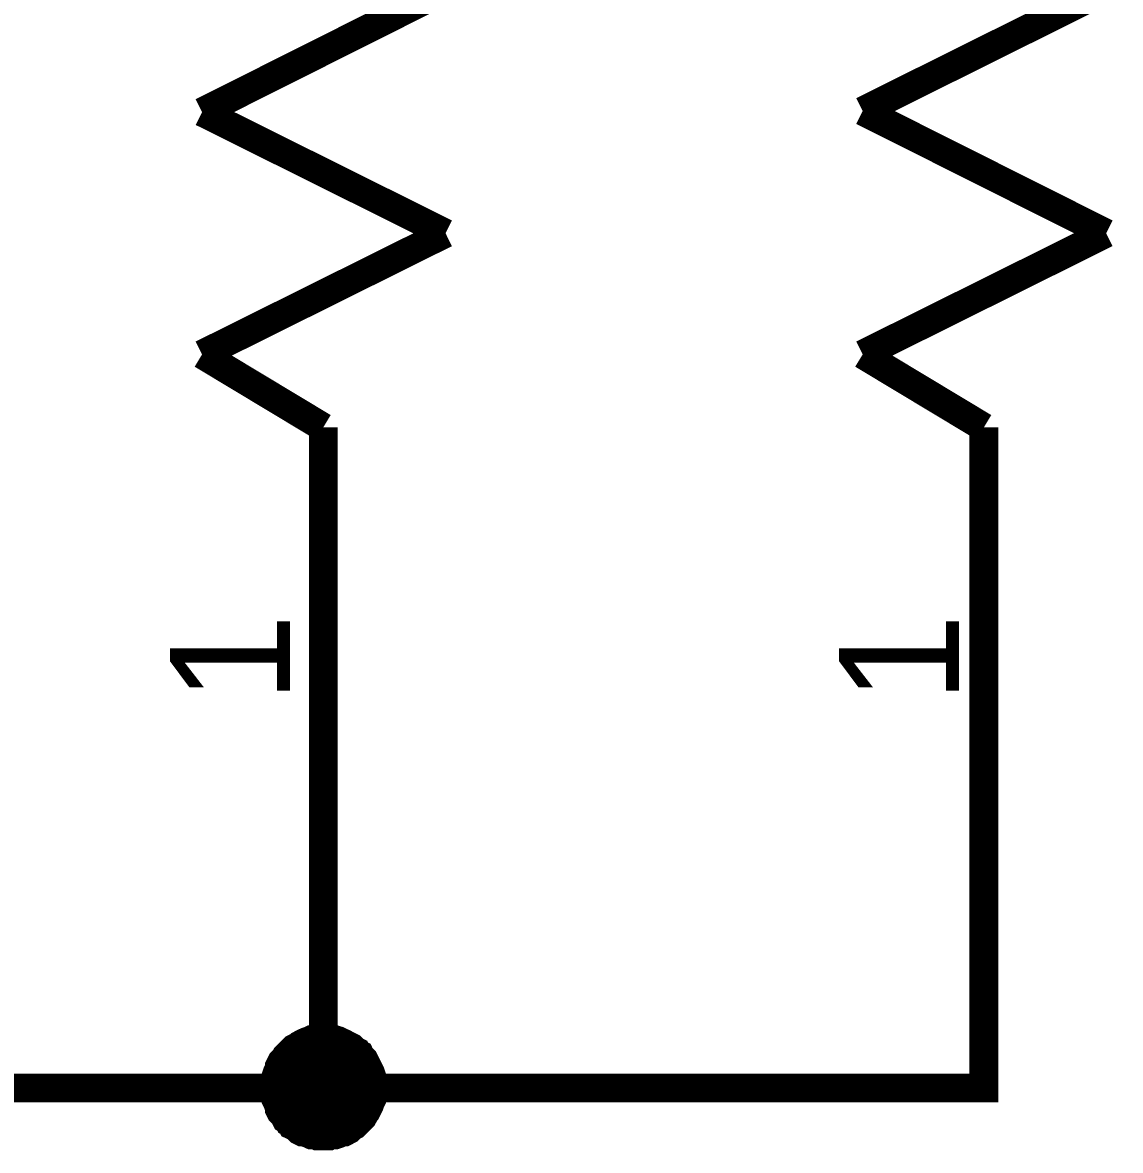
# Model space of a CAD drawing. Header units: millimetres. Extents: x 0 to 800, y 0 to 567.
# Drawn here: x 336.42 to 347.89, y 272.35 to 284.13 of the extents above; entities that cross this region are included whole.
import ezdxf

# ---------------------------------------------------------------- set-up
doc = ezdxf.new("R2010")
doc.units = ezdxf.units.MM
doc.layers.add('Sheet', color=255, linetype='Continuous')

msp = doc.modelspace()

# ---------------------------------------------------------------- linework, layer by layer
at = {"layer": 'Sheet'}
for points, const_width in [([(338.295, 283.199), (340.838, 284.476)], 0.3), ([(345.194, 283.21), (347.737, 284.476)], 0.3), ([(340.838, 281.933), (338.295, 283.199)], 0.3), ([(347.737, 281.933), (345.194, 283.21)], 0.3), ([(339.561, 274.822), (339.561, 273.007), (335.495, 273.007), (335.495, 282.404)], 0.3), ([(338.295, 280.668), (340.838, 281.933)], 0.3), ([(345.194, 280.668), (347.737, 281.933)], 0.3), ([(339.561, 279.906), (338.295, 280.668)], 0.3), ([(346.46, 279.906), (345.194, 280.668)], 0.3), ([(339.561, 279.906), (339.561, 274.822)], 0.3), ([(339.561, 279.906), (339.561, 279.145)], 0.3), ([(346.46, 279.906), (346.46, 274.822)], 0.3), ([(346.46, 279.906), (346.46, 279.145)], 0.3), ([(346.46, 274.822), (346.46, 273.007), (339.561, 273.007)], 0.3), ([(339.057, 273.007), (339.057, 273.03), (339.057, 273.063), (339.068, 273.086), (339.068, 273.108), (339.068, 273.131), (339.079, 273.164), (339.091, 273.187), (339.102, 273.209), (339.102, 273.231), (339.113, 273.254), (339.124, 273.276), (339.147, 273.299), (339.158, 273.31), (339.169, 273.332), (339.191, 273.355), (339.203, 273.366), (339.225, 273.388), (339.236, 273.399), (339.259, 273.422), (339.281, 273.433), (339.303, 273.444), (339.315, 273.455), (339.337, 273.467), (339.359, 273.478), (339.382, 273.489), (339.415, 273.5), (339.438, 273.511), (339.46, 273.511), (339.483, 273.511), (339.505, 273.523), (339.539, 273.523), (339.561, 273.523)], 0.3), ([(339.057, 273.007), (339.057, 273.03), (339.057, 273.063), (339.068, 273.086), (339.068, 273.108), (339.068, 273.131), (339.079, 273.164), (339.091, 273.187), (339.102, 273.209), (339.102, 273.231), (339.113, 273.254), (339.124, 273.276), (339.147, 273.299), (339.158, 273.31), (339.169, 273.332), (339.191, 273.355), (339.203, 273.366), (339.225, 273.388), (339.236, 273.399), (339.259, 273.422), (339.281, 273.433), (339.303, 273.444), (339.315, 273.455), (339.337, 273.467), (339.359, 273.478), (339.382, 273.489), (339.415, 273.5), (339.438, 273.511), (339.46, 273.511), (339.483, 273.511), (339.505, 273.523), (339.539, 273.523), (339.561, 273.523)], 0.3), ([(339.057, 273.007), (339.057, 273.03), (339.057, 273.063), (339.068, 273.086), (339.068, 273.108), (339.068, 273.131), (339.079, 273.164), (339.091, 273.187), (339.102, 273.209), (339.102, 273.231), (339.113, 273.254), (339.124, 273.276), (339.147, 273.299), (339.158, 273.31), (339.169, 273.332), (339.191, 273.355), (339.203, 273.366), (339.225, 273.388), (339.236, 273.399), (339.259, 273.422), (339.281, 273.433), (339.303, 273.444), (339.315, 273.455), (339.337, 273.467), (339.359, 273.478), (339.382, 273.489), (339.415, 273.5), (339.438, 273.511), (339.46, 273.511), (339.483, 273.511), (339.505, 273.523), (339.539, 273.523), (339.561, 273.523)], 0.3), ([(339.057, 273.007), (339.057, 273.03), (339.057, 273.063), (339.068, 273.086), (339.068, 273.108), (339.068, 273.131), (339.079, 273.164), (339.091, 273.187), (339.102, 273.209), (339.102, 273.231), (339.113, 273.254), (339.124, 273.276), (339.147, 273.299), (339.158, 273.31), (339.169, 273.332), (339.191, 273.355), (339.203, 273.366), (339.225, 273.388), (339.236, 273.399), (339.259, 273.422), (339.281, 273.433), (339.303, 273.444), (339.315, 273.455), (339.337, 273.467), (339.359, 273.478), (339.382, 273.489), (339.415, 273.5), (339.438, 273.511), (339.46, 273.511), (339.483, 273.511), (339.505, 273.523), (339.539, 273.523), (339.561, 273.523)], 0.3), ([(339.561, 273.523), (339.561, 273.523)], 0.3), ([(339.561, 273.523), (339.583, 273.523), (339.617, 273.523), (339.639, 273.511), (339.662, 273.511), (339.684, 273.511), (339.718, 273.5), (339.74, 273.489), (339.763, 273.478), (339.785, 273.467), (339.807, 273.455), (339.83, 273.444), (339.852, 273.433), (339.863, 273.422), (339.886, 273.399), (339.908, 273.388), (339.919, 273.366), (339.942, 273.355), (339.953, 273.332), (339.975, 273.31), (339.987, 273.299), (339.998, 273.276), (340.009, 273.254), (340.02, 273.231), (340.031, 273.209), (340.043, 273.187), (340.054, 273.164), (340.065, 273.131), (340.065, 273.108), (340.065, 273.086), (340.076, 273.063), (340.076, 273.03), (340.076, 273.007)], 0.3), ([(339.561, 273.523), (339.561, 273.523)], 0.3), ([(339.561, 273.523), (339.583, 273.523), (339.617, 273.523), (339.639, 273.511), (339.662, 273.511), (339.684, 273.511), (339.718, 273.5), (339.74, 273.489), (339.763, 273.478), (339.785, 273.467), (339.807, 273.455), (339.83, 273.444), (339.852, 273.433), (339.863, 273.422), (339.886, 273.399), (339.908, 273.388), (339.919, 273.366), (339.942, 273.355), (339.953, 273.332), (339.975, 273.31), (339.987, 273.299), (339.998, 273.276), (340.009, 273.254), (340.02, 273.231), (340.031, 273.209), (340.043, 273.187), (340.054, 273.164), (340.065, 273.131), (340.065, 273.108), (340.065, 273.086), (340.076, 273.063), (340.076, 273.03), (340.076, 273.007)], 0.3), ([(339.561, 273.523), (339.561, 273.523)], 0.3), ([(339.561, 273.523), (339.583, 273.523), (339.617, 273.523), (339.639, 273.511), (339.662, 273.511), (339.684, 273.511), (339.718, 273.5), (339.74, 273.489), (339.763, 273.478), (339.785, 273.467), (339.807, 273.455), (339.83, 273.444), (339.852, 273.433), (339.863, 273.422), (339.886, 273.399), (339.908, 273.388), (339.919, 273.366), (339.942, 273.355), (339.953, 273.332), (339.975, 273.31), (339.987, 273.299), (339.998, 273.276), (340.009, 273.254), (340.02, 273.231), (340.031, 273.209), (340.043, 273.187), (340.054, 273.164), (340.065, 273.131), (340.065, 273.108), (340.065, 273.086), (340.076, 273.063), (340.076, 273.03), (340.076, 273.007)], 0.3), ([(339.561, 273.523), (339.561, 273.523)], 0.3), ([(339.561, 273.523), (339.583, 273.523), (339.617, 273.523), (339.639, 273.511), (339.662, 273.511), (339.684, 273.511), (339.718, 273.5), (339.74, 273.489), (339.763, 273.478), (339.785, 273.467), (339.807, 273.455), (339.83, 273.444), (339.852, 273.433), (339.863, 273.422), (339.886, 273.399), (339.908, 273.388), (339.919, 273.366), (339.942, 273.355), (339.953, 273.332), (339.975, 273.31), (339.987, 273.299), (339.998, 273.276), (340.009, 273.254), (340.02, 273.231), (340.031, 273.209), (340.043, 273.187), (340.054, 273.164), (340.065, 273.131), (340.065, 273.108), (340.065, 273.086), (340.076, 273.063), (340.076, 273.03), (340.076, 273.007)], 0.3), ([(339.057, 273.007), (339.057, 273.03), (339.057, 273.063), (339.068, 273.086), (339.068, 273.108), (339.068, 273.131), (339.079, 273.164), (339.091, 273.187), (339.102, 273.209), (339.102, 273.231), (339.113, 273.254), (339.124, 273.276), (339.147, 273.299), (339.158, 273.31), (339.169, 273.332), (339.191, 273.355), (339.203, 273.366), (339.225, 273.388), (339.236, 273.399), (339.259, 273.422), (339.281, 273.433), (339.303, 273.444), (339.315, 273.455), (339.337, 273.467), (339.359, 273.478), (339.382, 273.489), (339.415, 273.5), (339.438, 273.511), (339.46, 273.511), (339.483, 273.511), (339.505, 273.523), (339.539, 273.523), (339.561, 273.523)], 0.0991), ([(339.057, 273.007), (339.057, 273.03), (339.057, 273.063), (339.068, 273.086), (339.068, 273.108), (339.068, 273.131), (339.079, 273.164), (339.091, 273.187), (339.102, 273.209), (339.102, 273.231), (339.113, 273.254), (339.124, 273.276), (339.147, 273.299), (339.158, 273.31), (339.169, 273.332), (339.191, 273.355), (339.203, 273.366), (339.225, 273.388), (339.236, 273.399), (339.259, 273.422), (339.281, 273.433), (339.303, 273.444), (339.315, 273.455), (339.337, 273.467), (339.359, 273.478), (339.382, 273.489), (339.415, 273.5), (339.438, 273.511), (339.46, 273.511), (339.483, 273.511), (339.505, 273.523), (339.539, 273.523), (339.561, 273.523)], 0.0991), ([(339.057, 273.007), (339.057, 273.03), (339.057, 273.063), (339.068, 273.086), (339.068, 273.108), (339.068, 273.131), (339.079, 273.164), (339.091, 273.187), (339.102, 273.209), (339.102, 273.231), (339.113, 273.254), (339.124, 273.276), (339.147, 273.299), (339.158, 273.31), (339.169, 273.332), (339.191, 273.355), (339.203, 273.366), (339.225, 273.388), (339.236, 273.399), (339.259, 273.422), (339.281, 273.433), (339.303, 273.444), (339.315, 273.455), (339.337, 273.467), (339.359, 273.478), (339.382, 273.489), (339.415, 273.5), (339.438, 273.511), (339.46, 273.511), (339.483, 273.511), (339.505, 273.523), (339.539, 273.523), (339.561, 273.523)], 0.0991), ([(339.057, 273.007), (339.057, 273.03), (339.057, 273.063), (339.068, 273.086), (339.068, 273.108), (339.068, 273.131), (339.079, 273.164), (339.091, 273.187), (339.102, 273.209), (339.102, 273.231), (339.113, 273.254), (339.124, 273.276), (339.147, 273.299), (339.158, 273.31), (339.169, 273.332), (339.191, 273.355), (339.203, 273.366), (339.225, 273.388), (339.236, 273.399), (339.259, 273.422), (339.281, 273.433), (339.303, 273.444), (339.315, 273.455), (339.337, 273.467), (339.359, 273.478), (339.382, 273.489), (339.415, 273.5), (339.438, 273.511), (339.46, 273.511), (339.483, 273.511), (339.505, 273.523), (339.539, 273.523), (339.561, 273.523)], 0.0991), ([(339.561, 273.523), (339.561, 273.523)], 0.0991), ([(339.561, 273.523), (339.583, 273.523), (339.617, 273.523), (339.639, 273.511), (339.662, 273.511), (339.684, 273.511), (339.718, 273.5), (339.74, 273.489), (339.763, 273.478), (339.785, 273.467), (339.807, 273.455), (339.83, 273.444), (339.852, 273.433), (339.863, 273.422), (339.886, 273.399), (339.908, 273.388), (339.919, 273.366), (339.942, 273.355), (339.953, 273.332), (339.975, 273.31), (339.987, 273.299), (339.998, 273.276), (340.009, 273.254), (340.02, 273.231), (340.031, 273.209), (340.043, 273.187), (340.054, 273.164), (340.065, 273.131), (340.065, 273.108), (340.065, 273.086), (340.076, 273.063), (340.076, 273.03), (340.076, 273.007)], 0.0991), ([(339.561, 273.523), (339.561, 273.523)], 0.0991), ([(339.561, 273.523), (339.583, 273.523), (339.617, 273.523), (339.639, 273.511), (339.662, 273.511), (339.684, 273.511), (339.718, 273.5), (339.74, 273.489), (339.763, 273.478), (339.785, 273.467), (339.807, 273.455), (339.83, 273.444), (339.852, 273.433), (339.863, 273.422), (339.886, 273.399), (339.908, 273.388), (339.919, 273.366), (339.942, 273.355), (339.953, 273.332), (339.975, 273.31), (339.987, 273.299), (339.998, 273.276), (340.009, 273.254), (340.02, 273.231), (340.031, 273.209), (340.043, 273.187), (340.054, 273.164), (340.065, 273.131), (340.065, 273.108), (340.065, 273.086), (340.076, 273.063), (340.076, 273.03), (340.076, 273.007)], 0.0991), ([(339.561, 273.523), (339.561, 273.523)], 0.0991), ([(339.561, 273.523), (339.583, 273.523), (339.617, 273.523), (339.639, 273.511), (339.662, 273.511), (339.684, 273.511), (339.718, 273.5), (339.74, 273.489), (339.763, 273.478), (339.785, 273.467), (339.807, 273.455), (339.83, 273.444), (339.852, 273.433), (339.863, 273.422), (339.886, 273.399), (339.908, 273.388), (339.919, 273.366), (339.942, 273.355), (339.953, 273.332), (339.975, 273.31), (339.987, 273.299), (339.998, 273.276), (340.009, 273.254), (340.02, 273.231), (340.031, 273.209), (340.043, 273.187), (340.054, 273.164), (340.065, 273.131), (340.065, 273.108), (340.065, 273.086), (340.076, 273.063), (340.076, 273.03), (340.076, 273.007)], 0.0991), ([(339.561, 273.523), (339.561, 273.523)], 0.0991), ([(339.561, 273.523), (339.583, 273.523), (339.617, 273.523), (339.639, 273.511), (339.662, 273.511), (339.684, 273.511), (339.718, 273.5), (339.74, 273.489), (339.763, 273.478), (339.785, 273.467), (339.807, 273.455), (339.83, 273.444), (339.852, 273.433), (339.863, 273.422), (339.886, 273.399), (339.908, 273.388), (339.919, 273.366), (339.942, 273.355), (339.953, 273.332), (339.975, 273.31), (339.987, 273.299), (339.998, 273.276), (340.009, 273.254), (340.02, 273.231), (340.031, 273.209), (340.043, 273.187), (340.054, 273.164), (340.065, 273.131), (340.065, 273.108), (340.065, 273.086), (340.076, 273.063), (340.076, 273.03), (340.076, 273.007)], 0.0991), ([(339.561, 272.503), (339.539, 272.503), (339.505, 272.503), (339.483, 272.515), (339.46, 272.515), (339.438, 272.515), (339.415, 272.526), (339.382, 272.537), (339.359, 272.548), (339.337, 272.548), (339.315, 272.559), (339.303, 272.571), (339.281, 272.593), (339.259, 272.604), (339.236, 272.615), (339.225, 272.638), (339.203, 272.649), (339.191, 272.671), (339.169, 272.683), (339.158, 272.705), (339.147, 272.727), (339.124, 272.75), (339.113, 272.761), (339.102, 272.783), (339.102, 272.806), (339.091, 272.828), (339.079, 272.862), (339.068, 272.884), (339.068, 272.907), (339.068, 272.929), (339.057, 272.951), (339.057, 272.985), (339.057, 273.007)], 0.3), ([(339.057, 273.007), (339.057, 273.007)], 0.3), ([(339.561, 272.503), (339.539, 272.503), (339.505, 272.503), (339.483, 272.515), (339.46, 272.515), (339.438, 272.515), (339.415, 272.526), (339.382, 272.537), (339.359, 272.548), (339.337, 272.548), (339.315, 272.559), (339.303, 272.571), (339.281, 272.593), (339.259, 272.604), (339.236, 272.615), (339.225, 272.638), (339.203, 272.649), (339.191, 272.671), (339.169, 272.683), (339.158, 272.705), (339.147, 272.727), (339.124, 272.75), (339.113, 272.761), (339.102, 272.783), (339.102, 272.806), (339.091, 272.828), (339.079, 272.862), (339.068, 272.884), (339.068, 272.907), (339.068, 272.929), (339.057, 272.951), (339.057, 272.985), (339.057, 273.007)], 0.3), ([(339.057, 273.007), (339.057, 273.007)], 0.3), ([(339.561, 272.503), (339.539, 272.503), (339.505, 272.503), (339.483, 272.515), (339.46, 272.515), (339.438, 272.515), (339.415, 272.526), (339.382, 272.537), (339.359, 272.548), (339.337, 272.548), (339.315, 272.559), (339.303, 272.571), (339.281, 272.593), (339.259, 272.604), (339.236, 272.615), (339.225, 272.638), (339.203, 272.649), (339.191, 272.671), (339.169, 272.683), (339.158, 272.705), (339.147, 272.727), (339.124, 272.75), (339.113, 272.761), (339.102, 272.783), (339.102, 272.806), (339.091, 272.828), (339.079, 272.862), (339.068, 272.884), (339.068, 272.907), (339.068, 272.929), (339.057, 272.951), (339.057, 272.985), (339.057, 273.007)], 0.3), ([(339.057, 273.007), (339.057, 273.007)], 0.3), ([(339.561, 272.503), (339.539, 272.503), (339.505, 272.503), (339.483, 272.515), (339.46, 272.515), (339.438, 272.515), (339.415, 272.526), (339.382, 272.537), (339.359, 272.548), (339.337, 272.548), (339.315, 272.559), (339.303, 272.571), (339.281, 272.593), (339.259, 272.604), (339.236, 272.615), (339.225, 272.638), (339.203, 272.649), (339.191, 272.671), (339.169, 272.683), (339.158, 272.705), (339.147, 272.727), (339.124, 272.75), (339.113, 272.761), (339.102, 272.783), (339.102, 272.806), (339.091, 272.828), (339.079, 272.862), (339.068, 272.884), (339.068, 272.907), (339.068, 272.929), (339.057, 272.951), (339.057, 272.985), (339.057, 273.007)], 0.3), ([(339.057, 273.007), (339.057, 273.007)], 0.3), ([(340.076, 273.007), (340.076, 272.985), (340.076, 272.951), (340.065, 272.929), (340.065, 272.907), (340.065, 272.884), (340.054, 272.862), (340.043, 272.828), (340.031, 272.806), (340.02, 272.783), (340.009, 272.761), (339.998, 272.75), (339.987, 272.727), (339.975, 272.705), (339.953, 272.683), (339.942, 272.671), (339.919, 272.649), (339.908, 272.638), (339.886, 272.615), (339.863, 272.604), (339.852, 272.593), (339.83, 272.571), (339.807, 272.559), (339.785, 272.548), (339.763, 272.548), (339.74, 272.537), (339.718, 272.526), (339.684, 272.515), (339.662, 272.515), (339.639, 272.515), (339.617, 272.503), (339.583, 272.503), (339.561, 272.503)], 0.3), ([(340.076, 273.007), (340.076, 272.985), (340.076, 272.951), (340.065, 272.929), (340.065, 272.907), (340.065, 272.884), (340.054, 272.862), (340.043, 272.828), (340.031, 272.806), (340.02, 272.783), (340.009, 272.761), (339.998, 272.75), (339.987, 272.727), (339.975, 272.705), (339.953, 272.683), (339.942, 272.671), (339.919, 272.649), (339.908, 272.638), (339.886, 272.615), (339.863, 272.604), (339.852, 272.593), (339.83, 272.571), (339.807, 272.559), (339.785, 272.548), (339.763, 272.548), (339.74, 272.537), (339.718, 272.526), (339.684, 272.515), (339.662, 272.515), (339.639, 272.515), (339.617, 272.503), (339.583, 272.503), (339.561, 272.503)], 0.3), ([(340.076, 273.007), (340.076, 272.985), (340.076, 272.951), (340.065, 272.929), (340.065, 272.907), (340.065, 272.884), (340.054, 272.862), (340.043, 272.828), (340.031, 272.806), (340.02, 272.783), (340.009, 272.761), (339.998, 272.75), (339.987, 272.727), (339.975, 272.705), (339.953, 272.683), (339.942, 272.671), (339.919, 272.649), (339.908, 272.638), (339.886, 272.615), (339.863, 272.604), (339.852, 272.593), (339.83, 272.571), (339.807, 272.559), (339.785, 272.548), (339.763, 272.548), (339.74, 272.537), (339.718, 272.526), (339.684, 272.515), (339.662, 272.515), (339.639, 272.515), (339.617, 272.503), (339.583, 272.503), (339.561, 272.503)], 0.3), ([(340.076, 273.007), (340.076, 272.985), (340.076, 272.951), (340.065, 272.929), (340.065, 272.907), (340.065, 272.884), (340.054, 272.862), (340.043, 272.828), (340.031, 272.806), (340.02, 272.783), (340.009, 272.761), (339.998, 272.75), (339.987, 272.727), (339.975, 272.705), (339.953, 272.683), (339.942, 272.671), (339.919, 272.649), (339.908, 272.638), (339.886, 272.615), (339.863, 272.604), (339.852, 272.593), (339.83, 272.571), (339.807, 272.559), (339.785, 272.548), (339.763, 272.548), (339.74, 272.537), (339.718, 272.526), (339.684, 272.515), (339.662, 272.515), (339.639, 272.515), (339.617, 272.503), (339.583, 272.503), (339.561, 272.503)], 0.3), ([(340.076, 273.007), (340.076, 273.007), (340.076, 273.007), (340.076, 273.007), (340.076, 273.007), (340.076, 273.007), (340.076, 273.007), (340.076, 273.007), (340.076, 273.007), (340.076, 273.007), (340.076, 273.007), (340.076, 273.007), (340.076, 273.007), (340.076, 273.007), (340.076, 273.007), (340.076, 273.007), (340.076, 273.007), (340.076, 273.007), (340.076, 273.007), (340.076, 273.007), (340.076, 273.007), (340.076, 273.007), (340.076, 273.007), (340.076, 273.007), (340.076, 273.007), (340.076, 273.007), (340.076, 273.007), (340.076, 273.007), (340.076, 273.007), (340.076, 273.007), (340.076, 273.007), (340.076, 273.007), (340.076, 273.007)], 0.3), ([(340.076, 273.007), (340.076, 273.007)], 0.3), ([(340.076, 273.007), (340.076, 273.007), (340.076, 273.007), (340.076, 273.007), (340.076, 273.007), (340.076, 273.007), (340.076, 273.007), (340.076, 273.007), (340.076, 273.007), (340.076, 273.007), (340.076, 273.007), (340.076, 273.007), (340.076, 273.007), (340.076, 273.007), (340.076, 273.007), (340.076, 273.007), (340.076, 273.007), (340.076, 273.007), (340.076, 273.007), (340.076, 273.007), (340.076, 273.007), (340.076, 273.007), (340.076, 273.007), (340.076, 273.007), (340.076, 273.007), (340.076, 273.007), (340.076, 273.007), (340.076, 273.007), (340.076, 273.007), (340.076, 273.007), (340.076, 273.007), (340.076, 273.007), (340.076, 273.007)], 0.3), ([(340.076, 273.007), (340.076, 273.007)], 0.3), ([(340.076, 273.007), (340.076, 273.007), (340.076, 273.007), (340.076, 273.007), (340.076, 273.007), (340.076, 273.007), (340.076, 273.007), (340.076, 273.007), (340.076, 273.007), (340.076, 273.007), (340.076, 273.007), (340.076, 273.007), (340.076, 273.007), (340.076, 273.007), (340.076, 273.007), (340.076, 273.007), (340.076, 273.007), (340.076, 273.007), (340.076, 273.007), (340.076, 273.007), (340.076, 273.007), (340.076, 273.007), (340.076, 273.007), (340.076, 273.007), (340.076, 273.007), (340.076, 273.007), (340.076, 273.007), (340.076, 273.007), (340.076, 273.007), (340.076, 273.007), (340.076, 273.007), (340.076, 273.007), (340.076, 273.007)], 0.3), ([(340.076, 273.007), (340.076, 273.007)], 0.3), ([(340.076, 273.007), (340.076, 273.007), (340.076, 273.007), (340.076, 273.007), (340.076, 273.007), (340.076, 273.007), (340.076, 273.007), (340.076, 273.007), (340.076, 273.007), (340.076, 273.007), (340.076, 273.007), (340.076, 273.007), (340.076, 273.007), (340.076, 273.007), (340.076, 273.007), (340.076, 273.007), (340.076, 273.007), (340.076, 273.007), (340.076, 273.007), (340.076, 273.007), (340.076, 273.007), (340.076, 273.007), (340.076, 273.007), (340.076, 273.007), (340.076, 273.007), (340.076, 273.007), (340.076, 273.007), (340.076, 273.007), (340.076, 273.007), (340.076, 273.007), (340.076, 273.007), (340.076, 273.007), (340.076, 273.007)], 0.3), ([(340.076, 273.007), (340.076, 273.007)], 0.3), ([(339.561, 272.503), (339.539, 272.503), (339.505, 272.503), (339.483, 272.515), (339.46, 272.515), (339.438, 272.515), (339.415, 272.526), (339.382, 272.537), (339.359, 272.548), (339.337, 272.548), (339.315, 272.559), (339.303, 272.571), (339.281, 272.593), (339.259, 272.604), (339.236, 272.615), (339.225, 272.638), (339.203, 272.649), (339.191, 272.671), (339.169, 272.683), (339.158, 272.705), (339.147, 272.727), (339.124, 272.75), (339.113, 272.761), (339.102, 272.783), (339.102, 272.806), (339.091, 272.828), (339.079, 272.862), (339.068, 272.884), (339.068, 272.907), (339.068, 272.929), (339.057, 272.951), (339.057, 272.985), (339.057, 273.007)], 0.0991), ([(339.057, 273.007), (339.057, 273.007)], 0.0991), ([(339.561, 272.503), (339.539, 272.503), (339.505, 272.503), (339.483, 272.515), (339.46, 272.515), (339.438, 272.515), (339.415, 272.526), (339.382, 272.537), (339.359, 272.548), (339.337, 272.548), (339.315, 272.559), (339.303, 272.571), (339.281, 272.593), (339.259, 272.604), (339.236, 272.615), (339.225, 272.638), (339.203, 272.649), (339.191, 272.671), (339.169, 272.683), (339.158, 272.705), (339.147, 272.727), (339.124, 272.75), (339.113, 272.761), (339.102, 272.783), (339.102, 272.806), (339.091, 272.828), (339.079, 272.862), (339.068, 272.884), (339.068, 272.907), (339.068, 272.929), (339.057, 272.951), (339.057, 272.985), (339.057, 273.007)], 0.0991), ([(339.057, 273.007), (339.057, 273.007)], 0.0991), ([(339.561, 272.503), (339.539, 272.503), (339.505, 272.503), (339.483, 272.515), (339.46, 272.515), (339.438, 272.515), (339.415, 272.526), (339.382, 272.537), (339.359, 272.548), (339.337, 272.548), (339.315, 272.559), (339.303, 272.571), (339.281, 272.593), (339.259, 272.604), (339.236, 272.615), (339.225, 272.638), (339.203, 272.649), (339.191, 272.671), (339.169, 272.683), (339.158, 272.705), (339.147, 272.727), (339.124, 272.75), (339.113, 272.761), (339.102, 272.783), (339.102, 272.806), (339.091, 272.828), (339.079, 272.862), (339.068, 272.884), (339.068, 272.907), (339.068, 272.929), (339.057, 272.951), (339.057, 272.985), (339.057, 273.007)], 0.0991), ([(339.057, 273.007), (339.057, 273.007)], 0.0991), ([(339.561, 272.503), (339.539, 272.503), (339.505, 272.503), (339.483, 272.515), (339.46, 272.515), (339.438, 272.515), (339.415, 272.526), (339.382, 272.537), (339.359, 272.548), (339.337, 272.548), (339.315, 272.559), (339.303, 272.571), (339.281, 272.593), (339.259, 272.604), (339.236, 272.615), (339.225, 272.638), (339.203, 272.649), (339.191, 272.671), (339.169, 272.683), (339.158, 272.705), (339.147, 272.727), (339.124, 272.75), (339.113, 272.761), (339.102, 272.783), (339.102, 272.806), (339.091, 272.828), (339.079, 272.862), (339.068, 272.884), (339.068, 272.907), (339.068, 272.929), (339.057, 272.951), (339.057, 272.985), (339.057, 273.007)], 0.0991), ([(339.057, 273.007), (339.057, 273.007)], 0.0991), ([(340.076, 273.007), (340.076, 272.985), (340.076, 272.951), (340.065, 272.929), (340.065, 272.907), (340.065, 272.884), (340.054, 272.862), (340.043, 272.828), (340.031, 272.806), (340.02, 272.783), (340.009, 272.761), (339.998, 272.75), (339.987, 272.727), (339.975, 272.705), (339.953, 272.683), (339.942, 272.671), (339.919, 272.649), (339.908, 272.638), (339.886, 272.615), (339.863, 272.604), (339.852, 272.593), (339.83, 272.571), (339.807, 272.559), (339.785, 272.548), (339.763, 272.548), (339.74, 272.537), (339.718, 272.526), (339.684, 272.515), (339.662, 272.515), (339.639, 272.515), (339.617, 272.503), (339.583, 272.503), (339.561, 272.503)], 0.0991), ([(340.076, 273.007), (340.076, 272.985), (340.076, 272.951), (340.065, 272.929), (340.065, 272.907), (340.065, 272.884), (340.054, 272.862), (340.043, 272.828), (340.031, 272.806), (340.02, 272.783), (340.009, 272.761), (339.998, 272.75), (339.987, 272.727), (339.975, 272.705), (339.953, 272.683), (339.942, 272.671), (339.919, 272.649), (339.908, 272.638), (339.886, 272.615), (339.863, 272.604), (339.852, 272.593), (339.83, 272.571), (339.807, 272.559), (339.785, 272.548), (339.763, 272.548), (339.74, 272.537), (339.718, 272.526), (339.684, 272.515), (339.662, 272.515), (339.639, 272.515), (339.617, 272.503), (339.583, 272.503), (339.561, 272.503)], 0.0991), ([(340.076, 273.007), (340.076, 272.985), (340.076, 272.951), (340.065, 272.929), (340.065, 272.907), (340.065, 272.884), (340.054, 272.862), (340.043, 272.828), (340.031, 272.806), (340.02, 272.783), (340.009, 272.761), (339.998, 272.75), (339.987, 272.727), (339.975, 272.705), (339.953, 272.683), (339.942, 272.671), (339.919, 272.649), (339.908, 272.638), (339.886, 272.615), (339.863, 272.604), (339.852, 272.593), (339.83, 272.571), (339.807, 272.559), (339.785, 272.548), (339.763, 272.548), (339.74, 272.537), (339.718, 272.526), (339.684, 272.515), (339.662, 272.515), (339.639, 272.515), (339.617, 272.503), (339.583, 272.503), (339.561, 272.503)], 0.0991), ([(340.076, 273.007), (340.076, 272.985), (340.076, 272.951), (340.065, 272.929), (340.065, 272.907), (340.065, 272.884), (340.054, 272.862), (340.043, 272.828), (340.031, 272.806), (340.02, 272.783), (340.009, 272.761), (339.998, 272.75), (339.987, 272.727), (339.975, 272.705), (339.953, 272.683), (339.942, 272.671), (339.919, 272.649), (339.908, 272.638), (339.886, 272.615), (339.863, 272.604), (339.852, 272.593), (339.83, 272.571), (339.807, 272.559), (339.785, 272.548), (339.763, 272.548), (339.74, 272.537), (339.718, 272.526), (339.684, 272.515), (339.662, 272.515), (339.639, 272.515), (339.617, 272.503), (339.583, 272.503), (339.561, 272.503)], 0.0991), ([(340.076, 273.007), (340.076, 273.007), (340.076, 273.007), (340.076, 273.007), (340.076, 273.007), (340.076, 273.007), (340.076, 273.007), (340.076, 273.007), (340.076, 273.007), (340.076, 273.007), (340.076, 273.007), (340.076, 273.007), (340.076, 273.007), (340.076, 273.007), (340.076, 273.007), (340.076, 273.007), (340.076, 273.007), (340.076, 273.007), (340.076, 273.007), (340.076, 273.007), (340.076, 273.007), (340.076, 273.007), (340.076, 273.007), (340.076, 273.007), (340.076, 273.007), (340.076, 273.007), (340.076, 273.007), (340.076, 273.007), (340.076, 273.007), (340.076, 273.007), (340.076, 273.007), (340.076, 273.007), (340.076, 273.007)], 0.0991), ([(340.076, 273.007), (340.076, 273.007)], 0.0991), ([(340.076, 273.007), (340.076, 273.007), (340.076, 273.007), (340.076, 273.007), (340.076, 273.007), (340.076, 273.007), (340.076, 273.007), (340.076, 273.007), (340.076, 273.007), (340.076, 273.007), (340.076, 273.007), (340.076, 273.007), (340.076, 273.007), (340.076, 273.007), (340.076, 273.007), (340.076, 273.007), (340.076, 273.007), (340.076, 273.007), (340.076, 273.007), (340.076, 273.007), (340.076, 273.007), (340.076, 273.007), (340.076, 273.007), (340.076, 273.007), (340.076, 273.007), (340.076, 273.007), (340.076, 273.007), (340.076, 273.007), (340.076, 273.007), (340.076, 273.007), (340.076, 273.007), (340.076, 273.007), (340.076, 273.007)], 0.0991), ([(340.076, 273.007), (340.076, 273.007)], 0.0991), ([(340.076, 273.007), (340.076, 273.007), (340.076, 273.007), (340.076, 273.007), (340.076, 273.007), (340.076, 273.007), (340.076, 273.007), (340.076, 273.007), (340.076, 273.007), (340.076, 273.007), (340.076, 273.007), (340.076, 273.007), (340.076, 273.007), (340.076, 273.007), (340.076, 273.007), (340.076, 273.007), (340.076, 273.007), (340.076, 273.007), (340.076, 273.007), (340.076, 273.007), (340.076, 273.007), (340.076, 273.007), (340.076, 273.007), (340.076, 273.007), (340.076, 273.007), (340.076, 273.007), (340.076, 273.007), (340.076, 273.007), (340.076, 273.007), (340.076, 273.007), (340.076, 273.007), (340.076, 273.007), (340.076, 273.007)], 0.0991), ([(340.076, 273.007), (340.076, 273.007)], 0.0991), ([(340.076, 273.007), (340.076, 273.007), (340.076, 273.007), (340.076, 273.007), (340.076, 273.007), (340.076, 273.007), (340.076, 273.007), (340.076, 273.007), (340.076, 273.007), (340.076, 273.007), (340.076, 273.007), (340.076, 273.007), (340.076, 273.007), (340.076, 273.007), (340.076, 273.007), (340.076, 273.007), (340.076, 273.007), (340.076, 273.007), (340.076, 273.007), (340.076, 273.007), (340.076, 273.007), (340.076, 273.007), (340.076, 273.007), (340.076, 273.007), (340.076, 273.007), (340.076, 273.007), (340.076, 273.007), (340.076, 273.007), (340.076, 273.007), (340.076, 273.007), (340.076, 273.007), (340.076, 273.007), (340.076, 273.007)], 0.0991), ([(340.076, 273.007), (340.076, 273.007)], 0.0991)]:
    msp.add_lwpolyline(points, dxfattribs=dict(at, const_width=const_width))
at = {"layer": 'Sheet', "const_width": 0.508}
msp.add_lwpolyline([(339.307, 273.016, 1), (339.815, 273.016, 1)], format="xyb", close=True, dxfattribs=at)

# ---------------------------------------------------------------- texts
at = {"layer": 'Sheet'}
for p in [(339.214, 277.028), (346.202, 277.028)]:
    msp.add_text('1', height=1.254, rotation=90, dxfattribs=at).set_placement(p)

doc.saveas('drawing.dxf')
